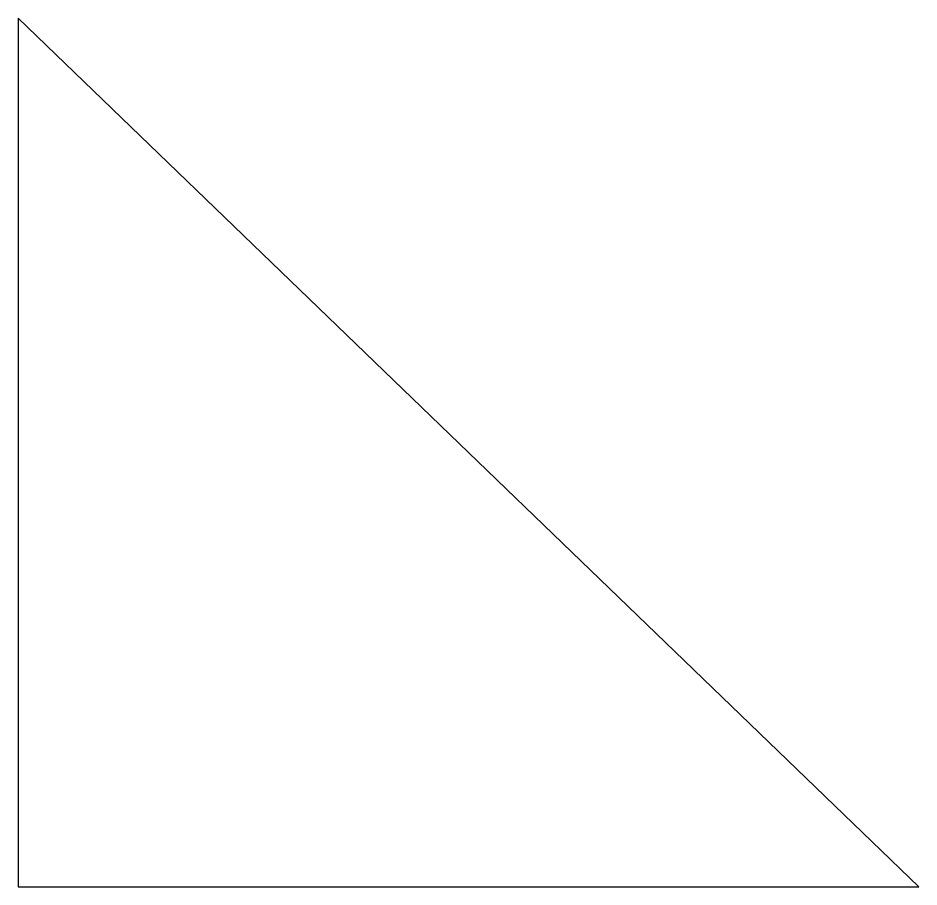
# Model space of a CAD drawing. Header units: millimetres. Extents: x 0 to 156, y 0 to 150.
import ezdxf

# ---------------------------------------------------------------- set-up
doc = ezdxf.new("R2010")
doc.units = ezdxf.units.MM
doc.layers.add('CUT', color=7, linetype='Continuous')

msp = doc.modelspace()

# ---------------------------------------------------------------- linework, layer by layer
at = {"layer": 'CUT'}
msp.add_lwpolyline([(0, 0), (155.56, 0), (0, 150)], close=True, dxfattribs=at)

doc.saveas('drawing.dxf')
